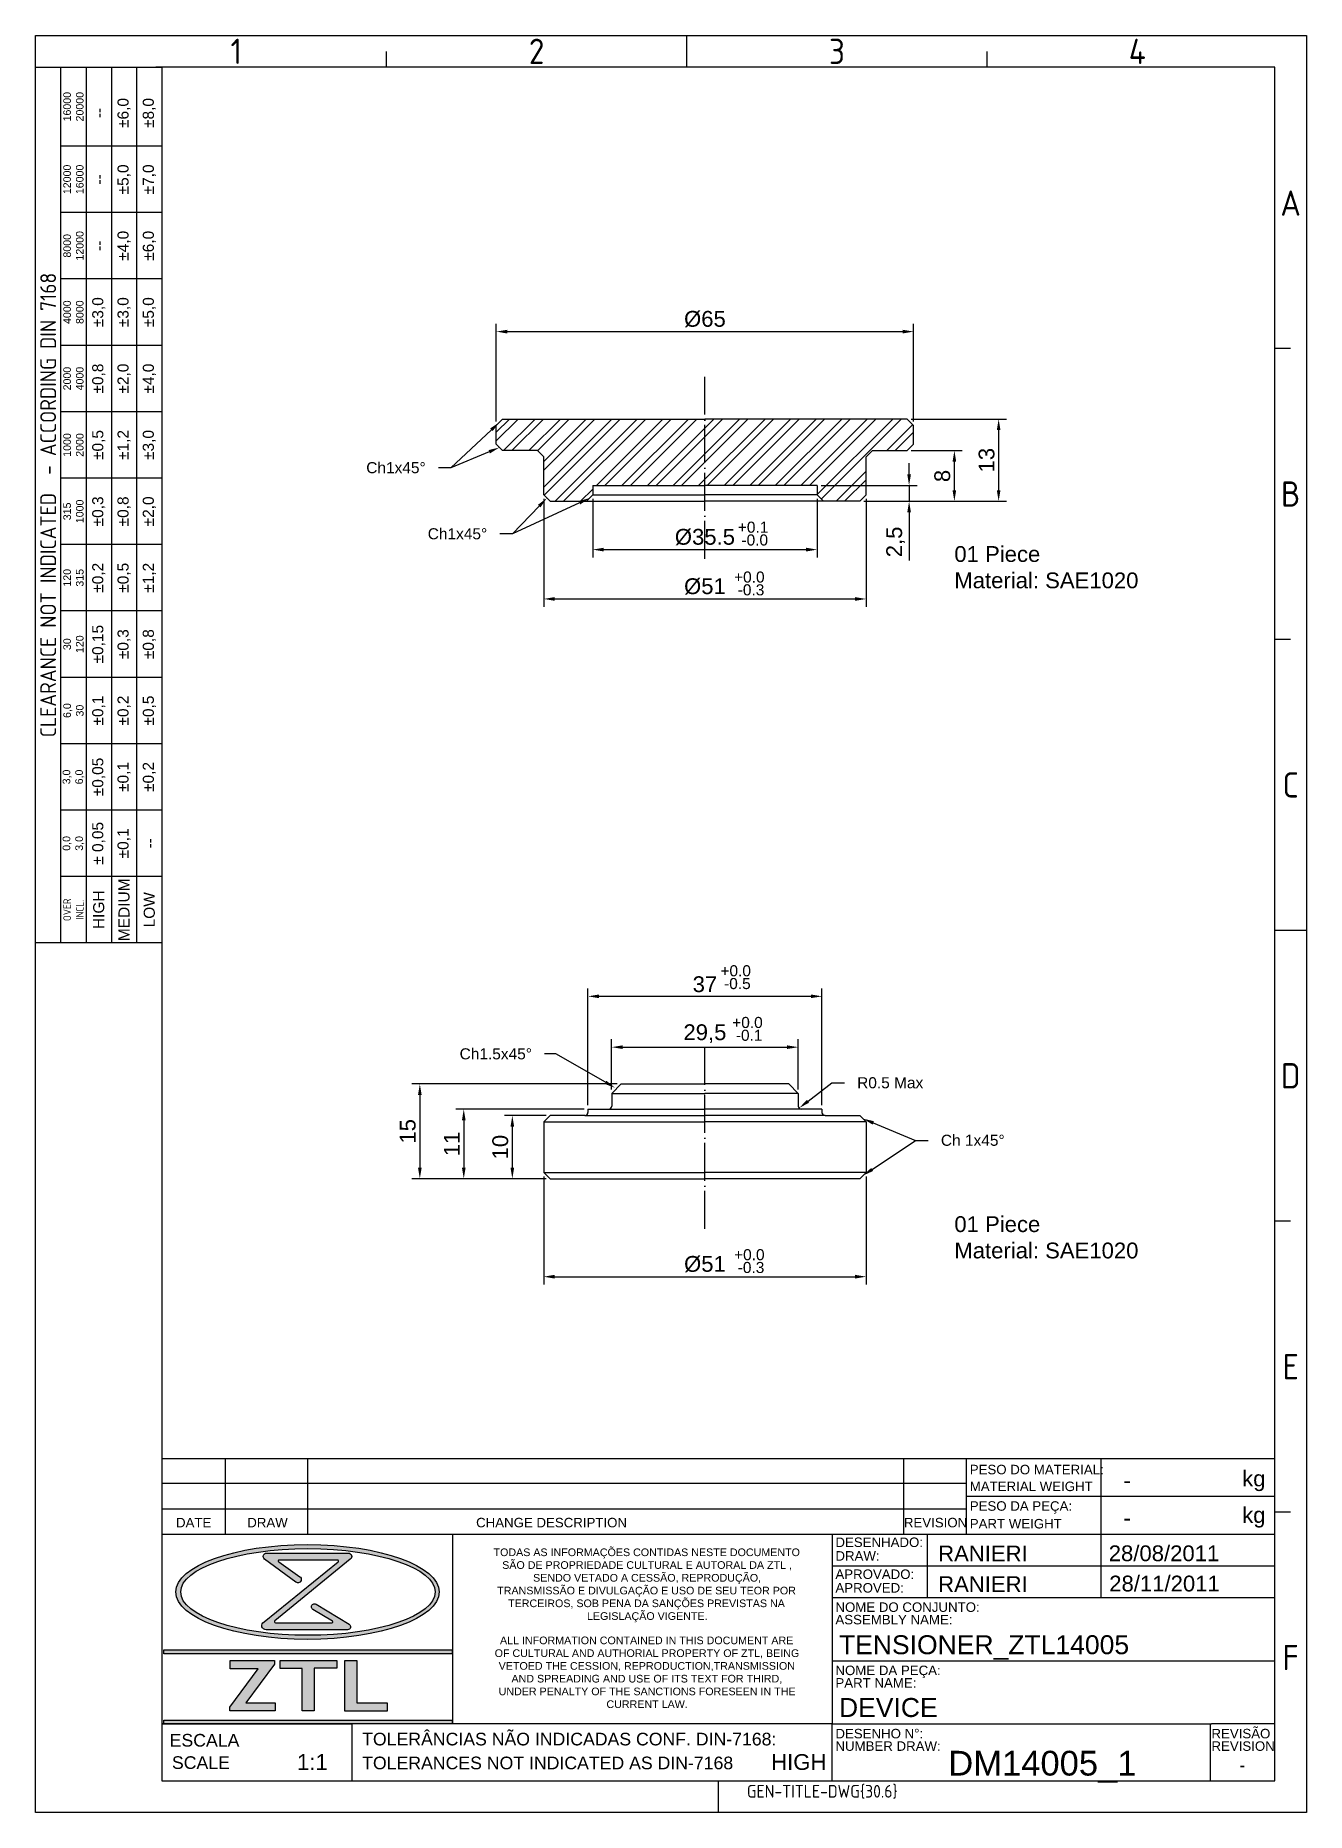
# Model space of a CAD drawing. Header units: millimetres. Extents: x 2708 to 2909, y 1116 to 1397.
import ezdxf
from ezdxf import colors
from ezdxf.entities.mleader import LeaderData, LeaderLine
from ezdxf.enums import TextEntityAlignment as Align
from ezdxf.math import Vec2, Vec3

# ---------------------------------------------------------------- set-up
doc = ezdxf.new("R2010")
doc.units = ezdxf.units.MM
doc.linetypes.add('ACAD_ISO04W100', pattern=[30, 24, -3, 0, -3])
for name, color, linetype, lineweight in [('AM_0', 7, 'Continuous', 30), ('AM_4', 1, 'ACAD_ISO04W100', 25), ('AM_5', 3, 'Continuous', 25)]:
    doc.layers.add(name, color=color, linetype=linetype, lineweight=lineweight)
doc.styles.add('ACISOTS', font='isocp.shx', dxfattribs={"height": 1})
doc.styles.get("Standard").update_dxf_attribs({"font": 'arial.ttf'})
doc.dimstyles.new('ISO-25', dxfattribs={"dimtxt": 2.5, "dimasz": 1.75, "dimexe": 1.25, "dimexo": 0.625, "dimtad": 1, "dimtxsty": 'Standard', "dimcen": 2.5, "dimadec": 0, "dimazin": 0, "dimtfac": 1, "dimtmove": 0, "dimatfit": 3, "dimfxl": 1, "dimarcsym": 0})

# ---------------------------------------------------------------- blocks, each defined once
blk = doc.blocks.new('*D57')
at = {"layer": 'AM_5', "color": 0, "lineweight": -2}
for p, q in [((2788.41, 1216.52), (2788.41, 1199.4)), ((2839.41, 1216.52), (2839.41, 1199.4)), ((2790.16, 1200.65), (2837.66, 1200.65))]:
    blk.add_line(p, q, dxfattribs=at)
at = {"layer": 'AM_5', "color": 0}
for points in [[(2790.16, 1200.95), (2790.16, 1200.36), (2788.41, 1200.65)], [(2837.66, 1200.95), (2837.66, 1200.36), (2839.41, 1200.65)]]:
    blk.add_solid(points, dxfattribs=at)
at = {"layer": 'Defpoints', "color": 0}
for p in [(2788.41, 1217.14), (2839.41, 1217.14), (2839.41, 1200.65)]:
    blk.add_point(p, dxfattribs=at)
at = {"layer": 'AM_5', "color": 0, "insert": (2813.91, 1202.63), "char_height": 2.5, "attachment_point": 5}
blk.add_mtext('%%C51', dxfattribs=at)
blk = doc.blocks.new('*D58')
at = {"layer": 'AM_5', "color": 0, "lineweight": -2}
for p, q in [((2788.79, 1226.14), (2782.2, 1226.14)), ((2783.45, 1224.39), (2783.45, 1217.89)), ((2788.79, 1216.14), (2782.2, 1216.14))]:
    blk.add_line(p, q, dxfattribs=at)
at = {"layer": 'AM_5', "color": 0}
for points in [[(2783.16, 1224.39), (2783.74, 1224.39), (2783.45, 1226.14)], [(2783.16, 1217.89), (2783.74, 1217.89), (2783.45, 1216.14)]]:
    blk.add_solid(points, dxfattribs=at)
at = {"layer": 'Defpoints', "color": 0}
for p in [(2789.41, 1226.14), (2783.45, 1216.14), (2789.41, 1216.14)]:
    blk.add_point(p, dxfattribs=at)
at = {"layer": 'AM_5', "color": 0, "insert": (2781.55, 1221.14), "char_height": 2.5, "attachment_point": 5, "rotation": 90}
blk.add_mtext('10', dxfattribs=at)
blk = doc.blocks.new('*D59')
at = {"layer": 'AM_5', "color": 0, "lineweight": -2}
for p, q in [((2794.79, 1227.14), (2774.52, 1227.14)), ((2775.77, 1225.39), (2775.77, 1217.89)), ((2788.79, 1216.14), (2774.52, 1216.14))]:
    blk.add_line(p, q, dxfattribs=at)
at = {"layer": 'AM_5', "color": 0}
for points in [[(2775.48, 1225.39), (2776.06, 1225.39), (2775.77, 1227.14)], [(2775.48, 1217.89), (2776.06, 1217.89), (2775.77, 1216.14)]]:
    blk.add_solid(points, dxfattribs=at)
at = {"layer": 'Defpoints', "color": 0}
for p in [(2795.41, 1227.14), (2775.77, 1216.14), (2789.41, 1216.14)]:
    blk.add_point(p, dxfattribs=at)
at = {"layer": 'AM_5', "color": 0, "insert": (2773.89, 1221.64), "char_height": 2.5, "attachment_point": 5, "rotation": 90}
blk.add_mtext('11', dxfattribs=at)
blk = doc.blocks.new('*D60')
at = {"layer": 'AM_5', "color": 0, "lineweight": -2}
for p, q in [((2800.04, 1231.14), (2767.57, 1231.14)), ((2768.82, 1229.39), (2768.82, 1217.89)), ((2788.79, 1216.14), (2767.57, 1216.14))]:
    blk.add_line(p, q, dxfattribs=at)
at = {"layer": 'AM_5', "color": 0}
for points in [[(2768.53, 1229.39), (2769.11, 1229.39), (2768.82, 1231.14)], [(2768.53, 1217.89), (2769.11, 1217.89), (2768.82, 1216.14)]]:
    blk.add_solid(points, dxfattribs=at)
at = {"layer": 'Defpoints', "color": 0}
for p in [(2800.66, 1231.14), (2768.82, 1216.14), (2789.41, 1216.14)]:
    blk.add_point(p, dxfattribs=at)
at = {"layer": 'AM_5', "color": 0, "insert": (2766.92, 1223.64), "char_height": 2.5, "attachment_point": 5, "rotation": 90}
blk.add_mtext('15', dxfattribs=at)
blk = doc.blocks.new('*D61')
at = {"layer": 'AM_5', "color": 0, "lineweight": -2}
for p, q in [((2795.41, 1227.77), (2795.41, 1246.24)), ((2797.16, 1244.99), (2830.66, 1244.99)), ((2832.41, 1227.77), (2832.41, 1246.24))]:
    blk.add_line(p, q, dxfattribs=at)
at = {"layer": 'AM_5', "color": 0}
for points in [[(2797.16, 1245.28), (2797.16, 1244.7), (2795.41, 1244.99)], [(2830.66, 1245.28), (2830.66, 1244.7), (2832.41, 1244.99)]]:
    blk.add_solid(points, dxfattribs=at)
at = {"layer": 'Defpoints', "color": 0}
for p in [(2832.41, 1244.99), (2795.41, 1227.14), (2832.41, 1227.14)]:
    blk.add_point(p, dxfattribs=at)
at = {"layer": 'AM_5', "color": 0, "insert": (2813.91, 1246.89), "char_height": 2.5, "attachment_point": 5}
blk.add_mtext('37', dxfattribs=at)
blk = doc.blocks.new('*D62')
at = {"layer": 'AM_5', "color": 0, "lineweight": -2}
for p, q in [((2799.16, 1230.27), (2799.16, 1238.2)), ((2800.91, 1236.95), (2826.91, 1236.95)), ((2828.66, 1230.27), (2828.66, 1238.2))]:
    blk.add_line(p, q, dxfattribs=at)
at = {"layer": 'AM_5', "color": 0}
for points in [[(2800.91, 1237.24), (2800.91, 1236.66), (2799.16, 1236.95)], [(2826.91, 1237.24), (2826.91, 1236.66), (2828.66, 1236.95)]]:
    blk.add_solid(points, dxfattribs=at)
at = {"layer": 'Defpoints', "color": 0}
for p in [(2828.66, 1236.95), (2799.16, 1229.64), (2828.66, 1229.64)]:
    blk.add_point(p, dxfattribs=at)
at = {"layer": 'AM_5', "color": 0, "insert": (2813.91, 1239.08), "char_height": 2.5, "attachment_point": 5}
blk.add_mtext('29,5', dxfattribs=at)
blk = doc.blocks.new('*D63')
at = {"layer": 'AM_5', "color": 0, "lineweight": -2}
for p, q in [((2780.91, 1335.91), (2780.91, 1351.36)), ((2782.66, 1350.11), (2845.16, 1350.11)), ((2846.91, 1335.91), (2846.91, 1351.36))]:
    blk.add_line(p, q, dxfattribs=at)
at = {"layer": 'AM_5', "color": 0}
for points in [[(2782.66, 1350.4), (2782.66, 1349.81), (2780.91, 1350.11)], [(2845.16, 1350.4), (2845.16, 1349.81), (2846.91, 1350.11)]]:
    blk.add_solid(points, dxfattribs=at)
at = {"layer": 'Defpoints', "color": 0}
for p in [(2846.91, 1350.11), (2780.91, 1335.28), (2846.91, 1335.28)]:
    blk.add_point(p, dxfattribs=at)
at = {"layer": 'AM_5', "color": 0, "insert": (2813.91, 1352.08), "char_height": 2.5, "attachment_point": 5}
blk.add_mtext('%%C65', dxfattribs=at)
blk = doc.blocks.new('*D64')
at = {"layer": 'AM_5', "color": 0, "lineweight": -2}
for p, q in [((2796.16, 1323.66), (2796.16, 1314.38)), ((2831.66, 1323.66), (2831.66, 1314.38)), ((2797.91, 1315.63), (2829.91, 1315.63))]:
    blk.add_line(p, q, dxfattribs=at)
at = {"layer": 'AM_5', "color": 0}
for points in [[(2797.91, 1315.93), (2797.91, 1315.34), (2796.16, 1315.63)], [(2829.91, 1315.93), (2829.91, 1315.34), (2831.66, 1315.63)]]:
    blk.add_solid(points, dxfattribs=at)
at = {"layer": 'Defpoints', "color": 0}
for p in [(2796.16, 1324.28), (2831.66, 1324.28), (2831.66, 1315.63)]:
    blk.add_point(p, dxfattribs=at)
at = {"layer": 'AM_5', "color": 0, "insert": (2813.91, 1317.61), "char_height": 2.5, "attachment_point": 5}
blk.add_mtext('%%C35.5', dxfattribs=at)
blk = doc.blocks.new('*D65')
at = {"layer": 'AM_5', "color": 0, "lineweight": -2}
for p, q in [((2846.2, 1327.53), (2846.2, 1329.28)), ((2832.29, 1325.78), (2847.45, 1325.78)), ((2846.2, 1325.78), (2846.2, 1323.28)), ((2839.04, 1323.28), (2847.45, 1323.28)), ((2846.2, 1321.53), (2846.2, 1313.92))]:
    blk.add_line(p, q, dxfattribs=at)
at = {"layer": 'AM_5', "color": 0}
for points in [[(2845.91, 1327.53), (2846.49, 1327.53), (2846.2, 1325.78)], [(2845.91, 1321.53), (2846.49, 1321.53), (2846.2, 1323.28)]]:
    blk.add_solid(points, dxfattribs=at)
at = {"layer": 'Defpoints', "color": 0}
for p in [(2831.66, 1325.78), (2838.41, 1323.28), (2846.2, 1323.28)]:
    blk.add_point(p, dxfattribs=at)
at = {"layer": 'AM_5', "color": 0, "insert": (2844.07, 1316.85), "char_height": 2.5, "attachment_point": 5, "rotation": 90}
blk.add_mtext('2,5', dxfattribs=at)
blk = doc.blocks.new('*D66')
at = {"layer": 'AM_5', "color": 0, "lineweight": -2}
for p, q in [((2846.54, 1336.28), (2861.61, 1336.28)), ((2860.36, 1334.53), (2860.36, 1325.03)), ((2839.04, 1323.28), (2861.61, 1323.28))]:
    blk.add_line(p, q, dxfattribs=at)
at = {"layer": 'AM_5', "color": 0}
for points in [[(2860.07, 1334.53), (2860.65, 1334.53), (2860.36, 1336.28)], [(2860.07, 1325.03), (2860.65, 1325.03), (2860.36, 1323.28)]]:
    blk.add_solid(points, dxfattribs=at)
at = {"layer": 'Defpoints', "color": 0}
for p in [(2845.91, 1336.28), (2838.41, 1323.28), (2860.36, 1323.28)]:
    blk.add_point(p, dxfattribs=at)
at = {"layer": 'AM_5', "color": 0, "insert": (2858.46, 1329.78), "char_height": 2.5, "attachment_point": 5, "rotation": 90}
blk.add_mtext('13', dxfattribs=at)
blk = doc.blocks.new('*D67')
at = {"layer": 'AM_5', "color": 0, "lineweight": -2}
for p, q in [((2846.54, 1331.28), (2854.61, 1331.28)), ((2853.36, 1325.03), (2853.36, 1329.53)), ((2839.04, 1323.28), (2854.61, 1323.28))]:
    blk.add_line(p, q, dxfattribs=at)
at = {"layer": 'AM_5', "color": 0}
for points in [[(2853.07, 1329.53), (2853.65, 1329.53), (2853.36, 1331.28)], [(2853.07, 1325.03), (2853.65, 1325.03), (2853.36, 1323.28)]]:
    blk.add_solid(points, dxfattribs=at)
at = {"layer": 'Defpoints', "color": 0}
for p in [(2845.91, 1331.28), (2853.36, 1331.28), (2838.41, 1323.28)]:
    blk.add_point(p, dxfattribs=at)
at = {"layer": 'AM_5', "color": 0, "insert": (2851.46, 1327.28), "char_height": 2.5, "attachment_point": 5, "rotation": 90}
blk.add_mtext('8', dxfattribs=at)
blk = doc.blocks.new('*D68')
at = {"layer": 'AM_5', "color": 0, "lineweight": -2}
for p, q in [((2788.41, 1323.66), (2788.41, 1306.58)), ((2839.41, 1323.66), (2839.41, 1306.58)), ((2790.16, 1307.83), (2837.66, 1307.83))]:
    blk.add_line(p, q, dxfattribs=at)
at = {"layer": 'AM_5', "color": 0}
for points in [[(2790.16, 1308.12), (2790.16, 1307.54), (2788.41, 1307.83)], [(2837.66, 1308.12), (2837.66, 1307.54), (2839.41, 1307.83)]]:
    blk.add_solid(points, dxfattribs=at)
at = {"layer": 'Defpoints', "color": 0}
for p in [(2788.41, 1324.28), (2839.41, 1324.28), (2839.41, 1307.83)]:
    blk.add_point(p, dxfattribs=at)
at = {"layer": 'AM_5', "color": 0, "insert": (2813.91, 1309.8), "char_height": 2.5, "attachment_point": 5}
blk.add_mtext('%%C51', dxfattribs=at)

msp = doc.modelspace()

# ---------------------------------------------------------------- hatches: boundary and pattern name
h = msp.add_hatch(color=256)
edge = h.paths.add_edge_path()
edge.add_ellipse((2751.055, 1150.794), major_axis=(20.817, 0), ratio=0.3599074, start_angle=191.45916, end_angle=452.8175)
edge.add_ellipse((2751.055, 1150.794), major_axis=(20.817, 0), ratio=0.3599074, start_angle=92.8175, end_angle=191.45916)
edge = h.paths.add_edge_path(flags=16)
edge.add_ellipse((2751.119, 1150.794), major_axis=(20.11, 0), ratio=0.3406642, start_angle=93.06698, end_angle=371.45916)
edge.add_ellipse((2751.119, 1150.794), major_axis=(20.11, 0), ratio=0.3406642, start_angle=11.45916, end_angle=93.06698)
h = msp.add_hatch(color=256)
edge = h.paths.add_edge_path()
edge.add_line((2755.906, 1155.541), (2744.189, 1146.051))
edge.add_arc((2744.501, 1145.467), 0.662, 118.14094, 270)
edge.add_line((2744.501, 1144.805), (2757.387, 1144.805))
edge.add_arc((2757.371, 1145.293), 0.488, 271.96853, 418.91083)
edge.add_line((2757.623, 1145.711), (2752.405, 1148.857))
edge.add_arc((2752.158, 1148.452), 0.475, 58.66819, 238.80525)
edge.add_line((2751.912, 1148.046), (2755.029, 1146.158))
edge.add_arc((2754.96, 1146.06), 0.12, -90, 54.65447, ccw=False)
edge.add_line((2754.96, 1145.94), (2745.979, 1145.94))
edge.add_arc((2746.005, 1146.105), 0.167, 129.23635, 260.82262, ccw=False)
edge.add_line((2745.9, 1146.234), (2757.83, 1155.977))
edge.add_arc((2757.519, 1156.404), 0.529, 306.0702, 450)
edge.add_line((2757.519, 1156.934), (2744.582, 1156.934))
edge.add_arc((2744.562, 1156.421), 0.513, 87.72721, 233.74708)
edge.add_line((2744.258, 1156.008), (2749.228, 1152.364))
edge.add_arc((2749.548, 1152.782), 0.527, 232.47139, 414.7334)
edge.add_line((2749.853, 1153.211), (2746.504, 1155.579))
edge.add_arc((2746.571, 1155.707), 0.144, 90, 242.52347, ccw=False)
edge.add_line((2746.571, 1155.851), (2755.824, 1155.851))
edge.add_arc((2755.795, 1155.677), 0.176, -50.99642, 80.76554, ccw=False)
for points in [[(2728.327, 1141.025), (2773.919, 1141.025), (2773.919, 1141.63), (2728.327, 1141.63)], [(2738.756, 1132.579), (2738.756, 1131.98), (2745.949, 1131.98), (2745.949, 1133.245), (2741.287, 1133.245), (2745.816, 1139.37), (2745.816, 1139.969), (2738.822, 1139.969), (2738.822, 1138.638), (2743.252, 1138.638)], [(2746.748, 1138.704), (2750.212, 1138.704), (2750.212, 1131.98), (2752.11, 1131.98), (2752.11, 1138.771), (2755.674, 1138.771), (2755.674, 1139.969), (2746.748, 1139.969)], [(2763.667, 1131.947), (2763.667, 1133.245), (2758.838, 1133.245), (2758.838, 1139.969), (2756.973, 1139.969), (2756.973, 1131.947)], [(2773.919, 1130.532), (2728.327, 1130.532), (2728.327, 1129.928), (2773.919, 1129.928)]]:
    msp.add_hatch(color=256).paths.add_polyline_path(points)
at = {"layer": 'AM_5'}
h = msp.add_hatch(dxfattribs=at)
h.set_pattern_fill('ANSI32', color=256, scale=0.3, style=0)
h.paths.add_polyline_path([(2813.911, 1336.283), (2781.911, 1336.283), (2780.911, 1335.283), (2780.911, 1332.283), (2781.911, 1331.283), (2787.411, 1331.283), (2788.411, 1330.283), (2788.411, 1324.283), (2789.411, 1323.283), (2795.161, 1323.283), (2796.161, 1324.283), (2796.161, 1325.783), (2813.911, 1325.783)])
h.paths.add_polyline_path([(2846.911, 1335.283), (2845.911, 1336.283), (2813.911, 1336.283), (2813.911, 1325.783), (2831.661, 1325.783), (2831.661, 1324.283), (2832.661, 1323.283), (2838.411, 1323.283), (2839.411, 1324.283), (2839.411, 1330.283), (2840.411, 1331.283), (2845.911, 1331.283), (2846.911, 1332.283)])

# ---------------------------------------------------------------- linework, layer by layer
at = {"color": 135, "lineweight": 25}
for p, q in [((2708.045, 1115.928), (2708.045, 1396.928)), ((2708.045, 1396.928), (2909.045, 1396.928)), ((2811.045, 1391.928), (2811.045, 1396.928)), ((2909.045, 1396.928), (2909.045, 1115.928)), ((2763.545, 1391.928), (2763.545, 1394.428)), ((2858.545, 1391.928), (2858.545, 1394.428)), ((2712.045, 1253.428), (2712.045, 1391.928)), ((2716.045, 1391.928), (2716.045, 1253.428)), ((2720.045, 1391.928), (2720.045, 1253.428)), ((2724.045, 1253.428), (2724.045, 1391.928)), ((2728.045, 1379.428), (2712.045, 1379.428)), ((2728.045, 1368.928), (2712.045, 1368.928)), ((2728.045, 1358.428), (2712.045, 1358.428)), ((2728.045, 1347.928), (2712.045, 1347.928)), ((2906.545, 1347.428), (2904.045, 1347.428)), ((2728.045, 1337.428), (2712.045, 1337.428)), ((2728.045, 1326.928), (2712.045, 1326.928)), ((2728.045, 1316.428), (2712.045, 1316.428)), ((2728.045, 1305.928), (2712.045, 1305.928)), ((2906.545, 1301.428), (2904.045, 1301.428)), ((2728.045, 1295.428), (2712.045, 1295.428)), ((2728.045, 1284.928), (2712.045, 1284.928)), ((2728.045, 1274.428), (2712.045, 1274.428)), ((2728.045, 1263.928), (2712.045, 1263.928)), ((2904.045, 1255.428), (2909.045, 1255.428)), ((2906.545, 1209.428), (2904.045, 1209.428)), ((2906.545, 1163.428), (2904.045, 1163.428)), ((2816.045, 1115.928), (2816.045, 1120.928)), ((2909.045, 1115.928), (2708.045, 1115.928))]:
    msp.add_line(p, q, dxfattribs=at)
for p, q in [((2904.045, 1391.928), (2727.045, 1391.928)), ((2728.045, 1391.928), (2728.045, 1120.928)), ((2904.045, 1120.928), (2904.045, 1391.928)), ((2728.045, 1171.928), (2904.045, 1171.928)), ((2728.045, 1171.928), (2728.045, 1120.928)), ((2738.045, 1171.928), (2738.045, 1159.928)), ((2751.045, 1171.928), (2751.045, 1159.928)), ((2845.292, 1171.928), (2845.292, 1159.928)), ((2855.292, 1159.928), (2855.292, 1171.928)), ((2876.545, 1171.928), (2876.545, 1165.928)), ((2904.045, 1120.928), (2904.045, 1171.928)), ((2855.292, 1167.928), (2728.045, 1167.928)), ((2728.045, 1163.928), (2855.292, 1163.928)), ((2855.292, 1165.928), (2904.045, 1165.928)), ((2876.545, 1165.928), (2876.545, 1159.928)), ((2728.045, 1159.928), (2834.045, 1159.928)), ((2773.978, 1159.928), (2773.978, 1129.928)), ((2834.045, 1159.928), (2834.045, 1140.928)), ((2834.045, 1159.928), (2904.045, 1159.928)), ((2849.045, 1159.928), (2849.045, 1149.928)), ((2876.545, 1159.928), (2876.545, 1149.928)), ((2744.582, 1156.934), (2757.519, 1156.934)), ((2834.045, 1154.928), (2904.045, 1154.928)), ((2834.045, 1149.928), (2904.045, 1149.928)), ((2728.327, 1141.025), (2728.327, 1141.63)), ((2728.327, 1141.63), (2773.919, 1141.63)), ((2773.919, 1141.025), (2728.327, 1141.025)), ((2773.919, 1141.63), (2773.919, 1141.025)), ((2834.045, 1140.928), (2834.045, 1129.928)), ((2738.756, 1132.579), (2743.252, 1138.638)), ((2738.822, 1138.638), (2738.822, 1139.969)), ((2738.822, 1139.969), (2745.816, 1139.969)), ((2743.252, 1138.638), (2738.822, 1138.638)), ((2745.816, 1139.37), (2741.287, 1133.245)), ((2745.816, 1139.969), (2745.816, 1139.37)), ((2746.748, 1138.704), (2746.748, 1139.969)), ((2746.748, 1139.969), (2755.674, 1139.969)), ((2750.212, 1138.704), (2746.748, 1138.704)), ((2750.212, 1131.98), (2750.212, 1138.704)), ((2752.11, 1138.771), (2752.11, 1131.98)), ((2755.674, 1138.771), (2752.11, 1138.771)), ((2755.674, 1139.969), (2755.674, 1138.771)), ((2756.973, 1131.947), (2756.973, 1139.969)), ((2756.973, 1139.969), (2758.838, 1139.969)), ((2758.838, 1139.969), (2758.838, 1133.245)), ((2834.045, 1139.928), (2904.045, 1139.928)), ((2738.756, 1131.98), (2738.756, 1132.579)), ((2741.287, 1133.245), (2745.949, 1133.245)), ((2745.949, 1133.245), (2745.949, 1131.98)), ((2758.838, 1133.245), (2763.667, 1133.245)), ((2763.667, 1133.245), (2763.667, 1131.947)), ((2728.045, 1129.928), (2758.045, 1129.928)), ((2834.045, 1129.928), (2728.045, 1129.928)), ((2728.327, 1130.532), (2773.919, 1130.532)), ((2728.327, 1129.928), (2728.327, 1130.532)), ((2773.919, 1129.928), (2728.327, 1129.928)), ((2745.949, 1131.98), (2738.756, 1131.98)), ((2752.11, 1131.98), (2750.212, 1131.98)), ((2763.667, 1131.947), (2756.973, 1131.947)), ((2758.045, 1129.928), (2758.045, 1120.928)), ((2773.919, 1130.532), (2773.919, 1129.928)), ((2834.045, 1120.928), (2834.045, 1129.928)), ((2834.045, 1129.928), (2894.045, 1129.928)), ((2893.798, 1129.928), (2893.798, 1120.928)), ((2904.045, 1129.928), (2894.045, 1129.928)), ((2728.045, 1120.928), (2904.045, 1120.928)), ((2728.045, 1120.928), (2904.045, 1120.928))]:
    msp.add_line(p, q)
msp.add_lwpolyline([(2728.045, 1391.928), (2728.045, 1253.428), (2708.045, 1253.428), (2708.045, 1391.928)], close=True, dxfattribs=at)
msp.add_lwpolyline([(2744.582, 1156.934), (2757.519, 1156.934, -0.7260746), (2757.83, 1155.977), (2745.9, 1146.234, 0.646844), (2745.979, 1145.94), (2754.96, 1145.94, 0.7309147), (2755.029, 1146.158), (2751.912, 1148.046, -1.0011968), (2752.405, 1148.857), (2757.623, 1145.711, -0.7463434), (2757.387, 1144.805), (2744.501, 1144.805, -0.7802957), (2744.189, 1146.051), (2755.906, 1155.541, 0.6479319), (2755.824, 1155.851), (2746.571, 1155.851, 0.7849705), (2746.504, 1155.579), (2749.853, 1153.211, -1.0199372), (2749.228, 1152.364), (2744.258, 1156.008, -0.7400952), (2744.582, 1156.934, -0.2577936)], format="xyb")
for centre, major_axis, ratio in [((2751.055, 1150.794), (-20.817, 0), 0.3599074), ((2751.119, 1150.794), (-20.11, 0), 0.3406642)]:
    msp.add_ellipse(centre, major_axis=major_axis, ratio=ratio)
at = {"layer": 'AM_0'}
for p, q in [((2780.911, 1335.283), (2781.911, 1336.283)), ((2780.911, 1332.283), (2780.911, 1335.283)), ((2781.911, 1336.283), (2813.911, 1336.283)), ((2845.911, 1336.283), (2813.911, 1336.283)), ((2846.911, 1335.283), (2845.911, 1336.283)), ((2846.911, 1332.283), (2846.911, 1335.283)), ((2781.911, 1331.283), (2780.911, 1332.283)), ((2845.911, 1331.283), (2846.911, 1332.283)), ((2787.411, 1331.283), (2781.911, 1331.283)), ((2788.411, 1330.283), (2787.411, 1331.283)), ((2788.411, 1324.283), (2788.411, 1330.283)), ((2839.411, 1330.283), (2840.411, 1331.283)), ((2839.411, 1324.283), (2839.411, 1330.283)), ((2840.411, 1331.283), (2845.911, 1331.283)), ((2788.411, 1324.283), (2789.411, 1323.283)), ((2795.161, 1323.283), (2796.161, 1324.283)), ((2796.161, 1325.783), (2813.911, 1325.783)), ((2796.161, 1325.783), (2796.161, 1324.283)), ((2796.161, 1324.283), (2813.911, 1324.283)), ((2831.661, 1325.783), (2813.911, 1325.783)), ((2831.661, 1324.283), (2813.911, 1324.283)), ((2831.661, 1325.783), (2831.661, 1324.283)), ((2832.661, 1323.283), (2831.661, 1324.283)), ((2839.411, 1324.283), (2838.411, 1323.283)), ((2789.411, 1323.283), (2795.661, 1323.283)), ((2795.661, 1323.283), (2813.911, 1323.283)), ((2832.161, 1323.283), (2813.911, 1323.283)), ((2838.411, 1323.283), (2832.161, 1323.283)), ((2799.161, 1229.643), (2800.661, 1231.143)), ((2800.661, 1231.143), (2813.911, 1231.143)), ((2827.161, 1231.143), (2813.911, 1231.143)), ((2828.661, 1229.643), (2827.161, 1231.143)), ((2799.161, 1229.643), (2799.161, 1227.643)), ((2799.161, 1229.643), (2813.911, 1229.643)), ((2828.661, 1229.643), (2813.911, 1229.643)), ((2828.661, 1229.643), (2828.661, 1227.643)), ((2788.411, 1225.143), (2789.411, 1226.143)), ((2794.911, 1226.143), (2789.411, 1226.143)), ((2794.911, 1226.143), (2813.911, 1226.143)), ((2795.411, 1227.143), (2799.161, 1227.143)), ((2795.411, 1227.143), (2798.661, 1227.143)), ((2795.411, 1227.143), (2795.411, 1226.643)), ((2799.161, 1227.143), (2813.911, 1227.143)), ((2828.661, 1227.143), (2813.911, 1227.143)), ((2832.911, 1226.143), (2813.911, 1226.143)), ((2832.411, 1227.143), (2828.661, 1227.143)), ((2832.411, 1227.143), (2829.161, 1227.143)), ((2832.411, 1227.143), (2832.411, 1226.643)), ((2832.911, 1226.143), (2838.411, 1226.143)), ((2839.411, 1225.143), (2838.411, 1226.143)), ((2788.411, 1225.143), (2788.411, 1217.143)), ((2788.411, 1225.143), (2813.911, 1225.143)), ((2839.411, 1225.143), (2813.911, 1225.143)), ((2839.411, 1225.143), (2839.411, 1217.143)), ((2788.411, 1217.143), (2789.411, 1216.143)), ((2788.411, 1217.143), (2813.911, 1217.143)), ((2839.411, 1217.143), (2813.911, 1217.143)), ((2839.411, 1217.143), (2838.411, 1216.143)), ((2789.411, 1216.143), (2813.911, 1216.143)), ((2838.411, 1216.143), (2813.911, 1216.143))]:
    msp.add_line(p, q, dxfattribs=at)
for centre, start, end in [((2794.911, 1226.643), 270, 0), ((2798.661, 1227.643), 270, 0), ((2829.161, 1227.643), 180, 270), ((2832.911, 1226.643), 180, 270)]:
    msp.add_arc(centre, 0.5, start, end, dxfattribs=at)
at = {"layer": 'AM_4', "ltscale": 0.25}
for p, q in [((2813.911, 1314.178), (2813.911, 1343.45)), ((2813.911, 1208.205), (2813.911, 1237.477))]:
    msp.add_line(p, q, dxfattribs=at)

# ---------------------------------------------------------------- texts
at = {"color": 135, "lineweight": 25, "style": 'ACISOTS'}
for s, p in [('1', (2739.795, 1394.428)), ('2', (2787.295, 1394.428)), ('3', (2834.795, 1394.428)), ('4', (2882.295, 1394.428)), ('A', (2906.545, 1370.428)), ('B', (2906.545, 1324.428)), ('C', (2906.545, 1278.428)), ('D', (2906.545, 1232.428)), ('E', (2906.545, 1186.428)), ('F', (2906.545, 1140.428))]:
    msp.add_text(s, height=4, dxfattribs=at).set_placement(p, align=Align.MIDDLE)
for s, height, p in [('PESO DO MATERIAL:', 1.5, (2855.796, 1169.406)), ('kg', 2.5, (2898.877, 1167.488)), ('MATERIAL WEIGHT', 1.5, (2855.796, 1166.749)), ('PESO DA PEÇA:', 1.5, (2855.796, 1163.641)), ('kg', 2.5, (2898.877, 1161.72)), ('DATE', 1.5, (2730.26, 1161.017)), ('DRAW', 1.5, (2741.528, 1161.017)), ('CHANGE DESCRIPTION', 1.5, (2777.722, 1161.017)), ('REVISION', 1.5, (2845.377, 1161.017)), ('PART WEIGHT', 1.5, (2855.796, 1160.842)), ('DESENHADO:', 1.5, (2834.548, 1157.908)), ('DRAW:', 1.5, (2834.548, 1155.751)), ('APROVADO:', 1.5, (2834.548, 1152.856)), ('APROVED:', 1.5, (2834.548, 1150.699)), ('ASSEMBLY NAME:', 1.5, (2834.548, 1145.672)), ('NOME DO CONJUNTO:', 1.5, (2834.548, 1147.647)), ('NOME DA PEÇA:', 1.5, (2834.548, 1137.647)), ('PART NAME:', 1.5, (2834.548, 1135.672)), ('ESCALA', 2, (2729.257, 1126.346)), ('TOLERÂNCIAS NÃO INDICADAS CONF. DIN-7168:', 2, (2759.701, 1126.532)), ('DESENHO N%%d:', 1.5, (2834.548, 1127.647)), ('NUMBER DRAW:', 1.5, (2834.548, 1125.672)), ('REVISÃO', 1.5, (2894.021, 1127.647)), ('REVISION', 1.5, (2894.021, 1125.672)), ('SCALE', 2, (2729.618, 1122.812)), ('TOLERANCES NOT INDICATED AS DIN-7168', 2, (2759.701, 1122.757))]:
    msp.add_text(s, height=height).set_placement(p)
at = {"color": 135, "lineweight": 25, "attachment_point": 5, "rotation": 90}
for s, insert, char_height, width in [('16000\\P20000', (2714.045, 1385.678), 1.2, 12.5), ('--', (2718.045, 1384.678), 1.75, 10.5), ('±6,0', (2722.045, 1384.678), 1.75, 10.5), ('±8,0', (2726.045, 1384.678), 1.75, 10.5), ('12000\\P16000', (2714.045, 1374.178), 1.2, 10.5), ('--', (2718.045, 1374.178), 1.75, 10.5), ('±5,0', (2722.045, 1374.178), 1.75, 10.5), ('±7,0', (2726.045, 1374.178), 1.75, 10.5), ('8000\\P12000', (2714.045, 1363.678), 1.2, 10.5), ('±4,0', (2722.045, 1363.678), 1.75, 10.5), ('±6,0', (2726.045, 1363.678), 1.75, 10.5), ('--', (2718.045, 1363.678), 1.75, 10.5), ('{\\Fisocp.shx|c0;CLEARANCE NOT INDICATED  - ACCORDING DIN 7168}', (2710.045, 1322.678), 2.5, 138.5), ('4000\\P8000', (2714.045, 1353.178), 1.2, 10.5), ('±3,0', (2718.045, 1353.178), 1.75, 10.5), ('±3,0', (2722.045, 1353.178), 1.75, 10.5), ('±5,0', (2726.045, 1353.178), 1.75, 10.5), ('2000\\P4000', (2714.045, 1342.678), 1.2, 10.5), ('±0,8', (2718.045, 1342.678), 1.75, 10.5), ('±2,0', (2722.045, 1342.678), 1.75, 10.5), ('±4,0', (2726.045, 1342.678), 1.75, 10.5), ('1000\\P2000', (2714.045, 1332.178), 1.2, 10.5), ('±0,5', (2718.045, 1332.178), 1.75, 10.5), ('±1,2', (2722.045, 1332.178), 1.75, 10.5), ('±3,0', (2726.045, 1332.178), 1.75, 10.5), ('±0,3', (2718.045, 1321.678), 1.75, 10.5), ('±0,8', (2722.045, 1321.678), 1.75, 10.5), ('±2,0', (2726.045, 1321.678), 1.75, 10.5), ('315\\P1000', (2714.045, 1321.678), 1.2, 10.5), ('120\\P315', (2714.045, 1311.178), 1.2, 10.5), ('±0,2', (2718.045, 1311.178), 1.75, 10.5), ('±0,5', (2722.045, 1311.178), 1.75, 10.5), ('±1,2', (2726.045, 1311.178), 1.75, 10.5), ('30\\P120', (2714.045, 1300.678), 1.2, 10.5), ('±0,15', (2718.045, 1300.678), 1.75, 10.5), ('±0,3', (2722.045, 1300.678), 1.75, 10.5), ('±0,8', (2726.045, 1300.678), 1.75, 10.5), ('6,0\\P30', (2714.045, 1290.178), 1.2, 10.5), ('±0,1', (2718.045, 1290.178), 1.75, 10.5), ('±0,2', (2722.045, 1290.178), 1.75, 10.5), ('±0,5', (2726.045, 1290.178), 1.75, 10.5), ('±0,05', (2718.045, 1279.678), 1.75, 10.5), ('±0,1', (2722.045, 1279.678), 1.75, 10.5), ('±0,2', (2726.045, 1279.678), 1.75, 10.5), ('3,0\\P6,0', (2714.045, 1279.678), 1.2, 10.5), ('0,0\\P3,0', (2714.045, 1269.178), 1.2, 10.5), ('± 0,05', (2718.045, 1269.178), 1.75, 10.5), ('\\pt4.79529;±0,1', (2722.045, 1269.178), 1.75, 10.5), ('--', (2726.045, 1269.178), 1.75, 10.5), ('MEDIUM', (2722.045, 1258.678), 1.75, 10.5), ('{\\Fisocp.shx|c0;OVER\\PINCL.}', (2714.045, 1258.678), 1.2, 10.5), ('HIGH', (2718.045, 1258.678), 1.75, 10.5), ('LOW', (2726.045, 1258.678), 1.75, 10.5)]:
    msp.add_mtext(s, dxfattribs=dict(at, insert=insert, char_height=char_height, width=width))
at = {"linetype": 'Continuous', "char_height": 1.21, "attachment_point": 1}
for s, insert in [('\\pi-0.030453;TODAS AS INFORMAÇÕES CONTIDAS NESTE DOCUMENTO \\P\\pi1.3368;SÃO DE PROPRIEDADE CULTURAL E AUTORAL DA ZTL , \\P\\pi6.2214;SENDO VETADO A CESSÃO, REPRODUÇÃO, \\P\\pi0.5502;TRANSMISSÃO E DIVULGAÇÃO E USO DE SEU TEOR POR \\P\\pi2.2748;TERCEIROS, SOB PENA DA SANÇÕES PREVISTAS NA \\P\\pi14.743;LEGISLAÇÃO VIGENTE.', (2780.51, 1157.676)), ('\\pi0.99054;ALL INFORMATION CONTAINED IN THIS DOCUMENT ARE \\P\\pi0.14494;OF CULTURAL AND AUTHORIAL PROPERTY OF ZTL, BEING  \\P\\pi0.78254;VETOED THE CESSION, REPRODUCTION,TRANSMISSION \\P\\pi2.8043;AND SPREADING AND USE OF ITS TEXT FOR THIRD, \\P\\pi0.77387;UNDER PENALTY OF THE SANCTIONS FORESEEN IN THE \\P\\pi17.825;CURRENT LAW.', (2780.51, 1143.742))]:
    msp.add_mtext_dynamic_manual_height_columns(s, width=48.28462, gutter_width=12.5, heights=[0], dxfattribs=dict(at, insert=insert))
for p in [(2880.106, 1168.455), (2880.106, 1162.505)]:
    msp.add_attdef('-', text='', height=2.5).set_placement(p, align=Align.MIDDLE_LEFT)
for tag, p, height in [('RANIERI', (2850.797, 1155.633), 2.5), ('28/08/2011', (2877.774, 1155.662), 2.5), ('RANIERI', (2850.795, 1150.795), 2.5), ('28/11/2011', (2877.854, 1150.878), 2.5), ('TENSIONER_ZTL14005', (2835.113, 1140.952), 3), ('DEVICE', (2835.113, 1131.028), 3), ('DM14005_1', (2852.397, 1121.764), 3.911)]:
    msp.add_attdef(tag, p, '', height=height)
for tag, height, p in [('1:1', 2.5, (2751.82, 1123.906)), ('HIGH', 2.5, (2828.753, 1123.906)), ('-', 1.956, (2898.903, 1123.417))]:
    msp.add_attdef(tag, text='', height=height).set_placement(p, align=Align.MIDDLE_CENTER)
at = {"color": 135, "style": 'ACISOTS'}
msp.add_attdef('GEN-TITLE-DWG{30.6}', (2820.548, 1118.274), '', height=2, dxfattribs=at)
at = {"layer": 'AM_5', "attachment_point": 1}
for s, width, insert, char_height in [('+0.1', 18.23779, (2819.112, 1320.056), 1.75), ('-0.0', 18.23779, (2819.685, 1318.033), 1.75), ('01 Piece\\PMaterial: SAE1020', 42.85596, (2853.357, 1316.186), 2.5), ('+0.0', 18.23779, (2818.521, 1312.172), 1.75), ('-0.3', 18.23779, (2819.095, 1310.149), 1.75), ('+0.0', 18.23779, (2816.363, 1249.908), 1.75), ('-0.5', 18.23779, (2816.936, 1247.885), 1.75), ('+0.0', 18.23779, (2818.224, 1241.731), 1.75), ('-0.1', 18.23779, (2818.797, 1239.708), 1.75), ('01 Piece\\PMaterial: SAE1020', 42.85596, (2853.357, 1210.213), 2.5), ('+0.0', 18.23779, (2818.521, 1205.011), 1.75), ('-0.3', 18.23779, (2819.095, 1202.987), 1.75)]:
    msp.add_mtext_dynamic_manual_height_columns(s, width=width, gutter_width=12.5, heights=[0], dxfattribs=dict(at, insert=insert, char_height=char_height))

# ---------------------------------------------------------------- dimensions: what is measured, and where the dimension line sits
at = {"layer": 'AM_5'}
for base, p1, p2, text, picture, middle in [((2846.911, 1350.106), (2780.911, 1335.283), (2846.911, 1335.283), '%%C65', '*D63', (2813.911, 1352.078)), ((2839.411, 1307.83), (2788.411, 1324.283), (2839.411, 1324.283), '%%C51', '*D68', (2813.911, 1309.801)), ((2831.661, 1315.634), (2796.161, 1324.283), (2831.661, 1324.283), '%%C35.5', '*D64', (2813.911, 1317.605)), ((2839.411, 1200.654), (2788.411, 1217.143), (2839.411, 1217.143), '%%C51', '*D57', (2813.911, 1202.625))]:
    dim = msp.add_linear_dim(base=base, p1=p1, p2=p2, text=text, dimstyle='ISO-25', dxfattribs=at)
    dim.commit()
    dim.dimension.update_dxf_attribs({"geometry": picture, "text_midpoint": middle})
for base, p1, p2, picture, middle in [((2860.362, 1323.283), (2845.911, 1336.283), (2838.411, 1323.283), '*D66', (2858.459, 1329.783)), ((2846.198, 1323.283), (2831.661, 1325.783), (2838.411, 1323.283), '*D65', (2844.071, 1316.851)), ((2853.36, 1331.283), (2838.411, 1323.283), (2845.911, 1331.283), '*D67', (2851.458, 1327.283)), ((2768.817, 1216.143), (2800.661, 1231.143), (2789.411, 1216.143), '*D60', (2766.915, 1223.643)), ((2775.768, 1216.143), (2795.411, 1227.143), (2789.411, 1216.143), '*D59', (2773.888, 1221.643)), ((2783.451, 1216.143), (2789.411, 1226.143), (2789.411, 1216.143), '*D58', (2781.549, 1221.143))]:
    dim = msp.add_linear_dim(base=base, p1=p1, p2=p2, angle=90, dimstyle='ISO-25', dxfattribs=at)
    dim.commit()
    dim.dimension.update_dxf_attribs({"geometry": picture, "text_midpoint": middle})
for base, p1, p2, picture, middle in [((2832.411, 1244.988), (2795.411, 1227.143), (2832.411, 1227.143), '*D61', (2813.911, 1246.891)), ((2828.661, 1236.95), (2799.161, 1229.643), (2828.661, 1229.643), '*D62', (2813.911, 1239.077))]:
    dim = msp.add_linear_dim(base=base, p1=p1, p2=p2, dimstyle='ISO-25', dxfattribs=at)
    dim.commit()
    dim.dimension.update_dxf_attribs({"geometry": picture, "text_midpoint": middle})

# ---------------------------------------------------------------- leaders
ml = msp.add_multileader_mtext('Standard', dxfattribs=at)
ml.set_content('Ch1x45%%D', color=256)
ml.set_leader_properties()
ml.build(insert=Vec2(0, 0))
ml.multileader.update_dxf_attribs({"arrow_head_size": 1.75})
ctx = ml.context
ctx.base_point, ctx.char_height, ctx.arrow_head_size, ctx.plane_origin = Vec3(2758.629, 1328.575), 1.75, 1.75, Vec3(2781.411, 1335.783)
ctx.text_align_type = 2
notes = []
notes.append((ctx, [(0, (1, 1, 0), (2773.749, 1328.575), (-1, 0), 2, [(0, [(2781.411, 1335.783)], 0, [])])]))
ctx.mtext.insert, ctx.mtext.alignment, ctx.mtext.flow_direction = Vec3(2769.749, 1329.464), 3, 5
ml = msp.add_multileader_mtext('Standard', dxfattribs=at)
ml.set_content('', color=256)
ml.set_leader_properties()
ml.build(insert=Vec2(0, 0))
ml.multileader.update_dxf_attribs({"arrow_head_size": 1.75})
ctx = ml.context
ctx.base_point, ctx.char_height, ctx.arrow_head_size, ctx.plane_origin = Vec3(2767.749, 1328.575), 1.75, 1.75, Vec3(2781.411, 1331.783)
ctx.text_align_type = 2
notes.append((ctx, [(0, (1, 1, 0), (2773.749, 1328.575), (-1, 0), 2, [(0, [(2781.411, 1331.783)], 0, [])])]))
ctx.mtext.insert, ctx.mtext.alignment, ctx.mtext.flow_direction = Vec3(2769.749, 1329.45), 3, 5
ml = msp.add_multileader_mtext('Standard', dxfattribs=at)
ml.set_content('Ch1x45%%D', color=256)
ml.set_leader_properties()
ml.build(insert=Vec2(0, 0))
ml.multileader.update_dxf_attribs({"arrow_head_size": 1.75})
ctx = ml.context
ctx.base_point, ctx.char_height, ctx.arrow_head_size, ctx.plane_origin = Vec3(2768.355, 1318.121), 1.75, 1.75, Vec3(2788.911, 1323.783)
ctx.text_align_type = 2
notes.append((ctx, [(0, (1, 1, 0), (2783.475, 1318.121), (-1, 0), 2, [(0, [(2788.911, 1323.783)], 0, [])])]))
ctx.mtext.insert, ctx.mtext.alignment, ctx.mtext.flow_direction = Vec3(2779.475, 1319.011), 3, 5
ml = msp.add_multileader_mtext('Standard', dxfattribs=at)
ml.set_content('', color=256)
ml.set_leader_properties()
ml.build(insert=Vec2(0, 0))
ml.multileader.update_dxf_attribs({"arrow_head_size": 1.75})
ctx = ml.context
ctx.base_point, ctx.char_height, ctx.arrow_head_size, ctx.plane_origin = Vec3(2777.475, 1318.121), 1.75, 1.75, Vec3(2795.661, 1323.783)
ctx.text_align_type = 2
notes.append((ctx, [(0, (1, 1, 0), (2783.475, 1318.121), (-1, 0), 2, [(0, [(2795.661, 1323.783)], 0, [])])]))
ctx.mtext.insert, ctx.mtext.alignment, ctx.mtext.flow_direction = Vec3(2779.475, 1318.996), 3, 5
ml = msp.add_multileader_mtext('Standard', dxfattribs=at)
ml.set_content('Ch1.5x45%%D', color=256)
ml.set_leader_properties()
ml.build(insert=Vec2(0, 0))
ml.multileader.update_dxf_attribs({"arrow_head_size": 1.75})
ctx = ml.context
ctx.base_point, ctx.char_height, ctx.arrow_head_size, ctx.plane_origin = Vec3(2773.396, 1235.881), 1.75, 1.75, Vec3(2799.696, 1230.529)
ctx.text_align_type = 2
notes.append((ctx, [(0, (1, 1, 0), (2790.318, 1235.881), (-1, 0), 1.764, [(0, [(2799.696, 1230.529)], 0, [])])]))
ctx.mtext.insert, ctx.mtext.alignment, ctx.mtext.flow_direction = Vec3(2786.555, 1236.771), 3, 5
ml = msp.add_multileader_mtext('Standard', dxfattribs=at)
ml.set_content('R0.5 Max', color=256)
ml.set_leader_properties()
ml.build(insert=Vec2(0, 0))
ml.multileader.update_dxf_attribs({"arrow_head_size": 1.75})
ctx = ml.context
ctx.base_point, ctx.char_height, ctx.arrow_head_size, ctx.plane_origin = Vec3(2835.982, 1231.31), 1.75, 1.75, Vec3(2828.828, 1227.334)
notes.append((ctx, [(0, (1, 1, 0), (2833.982, 1231.31), (1, 0), 2, [(0, [(2828.828, 1227.334)], 0, [])])]))
ctx.mtext.insert, ctx.mtext.flow_direction = Vec3(2837.982, 1232.2), 5
ml = msp.add_multileader_mtext('Standard', dxfattribs=at)
ml.set_content('', color=256)
ml.set_leader_properties()
ml.build(insert=Vec2(0, 0))
ml.multileader.update_dxf_attribs({"arrow_head_size": 1.75})
ctx = ml.context
ctx.base_point, ctx.char_height, ctx.arrow_head_size, ctx.plane_origin = Vec3(2849.23, 1222.212), 1.75, 1.75, Vec3(2838.911, 1225.643)
notes.append((ctx, [(0, (1, 1, 0), (2847.23, 1222.212), (1, 0), 2, [(0, [(2838.911, 1225.643)], 0, [])])]))
ctx.mtext.insert, ctx.mtext.flow_direction = Vec3(2851.23, 1223.087), 5
ml = msp.add_multileader_mtext('Standard', dxfattribs=at)
ml.set_content('Ch 1x45%%D', color=256)
ml.set_leader_properties()
ml.build(insert=Vec2(0, 0))
ml.multileader.update_dxf_attribs({"arrow_head_size": 1.75})
ctx = ml.context
ctx.base_point, ctx.char_height, ctx.arrow_head_size, ctx.plane_origin = Vec3(2849.23, 1222.212), 1.75, 1.75, Vec3(2838.911, 1216.643)
notes.append((ctx, [(0, (1, 1, 0), (2847.23, 1222.212), (1, 0), 2, [(0, [(2838.911, 1216.643)], 0, [])])]))
ctx.mtext.insert, ctx.mtext.flow_direction = Vec3(2851.23, 1223.102), 5
for ctx, leaders in notes:
    for number, flags, end, landing, length, lines in leaders:
        leader = LeaderData()
        leader.index, (leader.has_last_leader_line, leader.has_dogleg_vector, leader.attachment_direction) = number, flags
        leader.last_leader_point, leader.dogleg_vector, leader.dogleg_length = Vec3(end), Vec3(landing), length
        for number, points, colour, breaks in lines:
            line = LeaderLine()
            line.index, line.vertices, line.color, line.breaks = number, Vec3.list(points), colors.encode_raw_color(colour), breaks
            leader.lines.append(line)
        ctx.leaders.append(leader)

doc.saveas('drawing.dxf')
